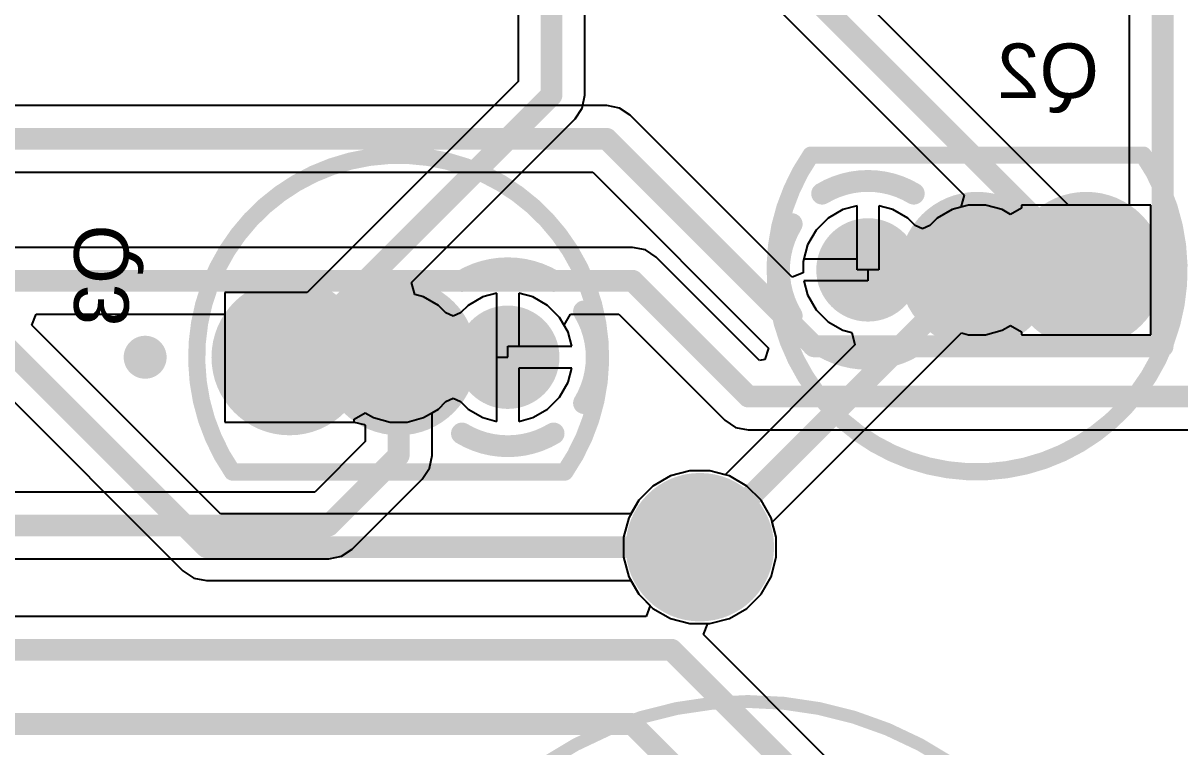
# Model space of a CAD drawing. Header units: inches. Extents: x -8.09 to -2.28, y -0.1 to 6.11.
# Drawn here: x -7.342 to -6.812, y 4.152 to 4.483 of the extents above; entities that cross this region are included whole.
import ezdxf

# ---------------------------------------------------------------- set-up
doc = ezdxf.new("R2010")
doc.units = ezdxf.units.IN
doc.header["$MEASUREMENT"] = 0
for name, color, linetype in [('BottomLayer', 5, 'Continuous'), ('BottomSolder', 6, 'Continuous'), ('InternalPlane1', 76, 'Continuous'), ('InternalPlane2', 16, 'Continuous'), ('Mechanical5', 56, 'Continuous'), ('MultiLayer', 9, 'Continuous'), ('PadHoleLayer', 156, 'Continuous'), ('TopLayer', 1, 'Continuous'), ('TopOverlay', 2, 'Continuous'), ('TopSolder', 216, 'Continuous'), ('ViaHoleLayer', 16, 'Continuous')]:
    doc.layers.add(name, color=color, linetype=linetype)
doc.styles.add('Arial', font='', dxfattribs={"height": 0.2})
doc.styles.get('Arial').set_extended_font_data('Arial')

# ---------------------------------------------------------------- blocks, each defined once
blk = doc.blocks.new('ONSC_TO_92_3_29_11_92')
at = {"layer": 'BottomLayer'}
blk.add_hatch(color=5, dxfattribs=at).paths.add_polyline_path([(-0.03033, -0.01967), (-0.06967, -0.01967), (-0.06967, 0.01967), (-0.03033, 0.01967)])
h = blk.add_hatch(color=5, dxfattribs=at)
edge = h.paths.add_edge_path()
edge.add_arc((0, 0), 0.01967, 0, 360)
h = blk.add_hatch(color=5, dxfattribs=at)
edge = h.paths.add_edge_path()
edge.add_arc((0.05, 0), 0.01967, 0, 360)
at = {"layer": 'BottomSolder'}
blk.add_hatch(color=6, dxfattribs=at).paths.add_polyline_path([(-0.02633, -0.02367), (-0.07367, -0.02367), (-0.07367, 0.02367), (-0.02633, 0.02367)])
h = blk.add_hatch(color=6, dxfattribs=at)
edge = h.paths.add_edge_path()
edge.add_arc((0, 0), 0.02367, 0, 360)
h = blk.add_hatch(color=6, dxfattribs=at)
edge = h.paths.add_edge_path()
edge.add_arc((0.05, 0), 0.02367, 0, 360)
at = {"layer": 'InternalPlane1'}
h = blk.add_hatch(color=76, dxfattribs=at)
edge = h.paths.add_edge_path()
edge.add_arc((-0.05, 0), 0.03575, 0, 360)
h = blk.add_hatch(color=76, dxfattribs=at)
edge = h.paths.add_edge_path()
edge.add_arc((0, 0), 0.03575, 0, 360)
at = {"layer": 'InternalPlane2'}
h = blk.add_hatch(color=16, dxfattribs=at)
edge = h.paths.add_edge_path()
edge.add_arc((-0.05, 0), 0.03575, 0, 360)
h = blk.add_hatch(color=16, dxfattribs=at)
edge = h.paths.add_edge_path()
edge.add_arc((0, 0), 0.03575, 0, 360)
at = {"layer": 'MultiLayer'}
blk.add_hatch(color=9, dxfattribs=at).paths.add_polyline_path([(-0.03033, -0.01967), (-0.06967, -0.01967), (-0.06967, 0.01967), (-0.03033, 0.01967)])
h = blk.add_hatch(color=9, dxfattribs=at)
edge = h.paths.add_edge_path()
edge.add_arc((0, 0), 0.01967, 0, 360)
h = blk.add_hatch(color=9, dxfattribs=at)
edge = h.paths.add_edge_path()
edge.add_arc((0.05, 0), 0.01967, 0, 360)
at = {"layer": 'PadHoleLayer'}
h = blk.add_hatch(color=156, dxfattribs=at)
edge = h.paths.add_edge_path()
edge.add_arc((-0.05, 0), 0.01575, 0, 360)
h = blk.add_hatch(color=156, dxfattribs=at)
edge = h.paths.add_edge_path()
edge.add_arc((0, 0), 0.01575, 0, 360)
h = blk.add_hatch(color=156, dxfattribs=at)
edge = h.paths.add_edge_path()
edge.add_arc((0.05, 0), 0.01575, 0, 360)
at = {"layer": 'TopLayer'}
blk.add_hatch(color=1, dxfattribs=at).paths.add_polyline_path([(-0.03033, -0.01967), (-0.06967, -0.01967), (-0.06967, 0.01967), (-0.03033, 0.01967)])
h = blk.add_hatch(color=1, dxfattribs=at)
edge = h.paths.add_edge_path()
edge.add_arc((0, 0), 0.01967, 0, 360)
h = blk.add_hatch(color=1, dxfattribs=at)
edge = h.paths.add_edge_path()
edge.add_arc((0.05, 0), 0.01967, 0, 360)
at = {"layer": 'TopSolder'}
blk.add_hatch(color=216, dxfattribs=at).paths.add_polyline_path([(-0.02633, -0.02367), (-0.07367, -0.02367), (-0.07367, 0.02367), (-0.02633, 0.02367)])
h = blk.add_hatch(color=216, dxfattribs=at)
edge = h.paths.add_edge_path()
edge.add_arc((0, 0), 0.02367, 0, 360)
h = blk.add_hatch(color=216, dxfattribs=at)
edge = h.paths.add_edge_path()
edge.add_arc((0.05, 0), 0.02367, 0, 360)
at = {"layer": 'InternalPlane1'}
for points in [[(0.02901, 0.03493, 0.01, 0.01, -0.277325), (0.07099, 0.03493, 0.01, 0.01, 0)], [(0.01507, -0.02099, 0.01, 0.01, -0.277325), (0.01507, 0.02099, 0.01, 0.01, 0)], [(0.08493, 0.02099, 0.01, 0.01, -0.277325), (0.08493, -0.02099, 0.01, 0.01, 0)], [(0.07099, -0.03493, 0.01, 0.01, -0.277325), (0.02901, -0.03493, 0.01, 0.01, 0)]]:
    blk.add_lwpolyline(points, format="xyseb", dxfattribs=at)
for points in [[(0.02651, 0.03493, 0.005, 0.005, 1), (0.03151, 0.03493, 0.005, 0.005, 1)], [(0.06849, 0.03493, 0.005, 0.005, 1), (0.07349, 0.03493, 0.005, 0.005, 1)], [(0.01257, 0.02099, 0.005, 0.005, 1), (0.01757, 0.02099, 0.005, 0.005, 1)], [(0.08243, 0.02099, 0.005, 0.005, 1), (0.08743, 0.02099, 0.005, 0.005, 1)], [(0.01257, -0.02099, 0.005, 0.005, 1), (0.01757, -0.02099, 0.005, 0.005, 1)], [(0.08243, -0.02099, 0.005, 0.005, 1), (0.08743, -0.02099, 0.005, 0.005, 1)], [(0.02651, -0.03493, 0.005, 0.005, 1), (0.03151, -0.03493, 0.005, 0.005, 1)], [(0.06849, -0.03493, 0.005, 0.005, 1), (0.07349, -0.03493, 0.005, 0.005, 1)]]:
    blk.add_lwpolyline(points, format="xyseb", close=True, dxfattribs=at)
at = {"layer": 'InternalPlane2'}
for points in [[(0.02901, 0.03493, 0.01, 0.01, -0.277325), (0.07099, 0.03493, 0.01, 0.01, 0)], [(0.01507, -0.02099, 0.01, 0.01, -0.277325), (0.01507, 0.02099, 0.01, 0.01, 0)], [(0.08493, 0.02099, 0.01, 0.01, -0.277325), (0.08493, -0.02099, 0.01, 0.01, 0)], [(0.07099, -0.03493, 0.01, 0.01, -0.277325), (0.02901, -0.03493, 0.01, 0.01, 0)]]:
    blk.add_lwpolyline(points, format="xyseb", dxfattribs=at)
for points in [[(0.02651, 0.03493, 0.005, 0.005, 1), (0.03151, 0.03493, 0.005, 0.005, 1)], [(0.06849, 0.03493, 0.005, 0.005, 1), (0.07349, 0.03493, 0.005, 0.005, 1)], [(0.01257, 0.02099, 0.005, 0.005, 1), (0.01757, 0.02099, 0.005, 0.005, 1)], [(0.08243, 0.02099, 0.005, 0.005, 1), (0.08743, 0.02099, 0.005, 0.005, 1)], [(0.01257, -0.02099, 0.005, 0.005, 1), (0.01757, -0.02099, 0.005, 0.005, 1)], [(0.08243, -0.02099, 0.005, 0.005, 1), (0.08743, -0.02099, 0.005, 0.005, 1)], [(0.02651, -0.03493, 0.005, 0.005, 1), (0.03151, -0.03493, 0.005, 0.005, 1)], [(0.06849, -0.03493, 0.005, 0.005, 1), (0.07349, -0.03493, 0.005, 0.005, 1)]]:
    blk.add_lwpolyline(points, format="xyseb", close=True, dxfattribs=at)
at = {"layer": 'TopOverlay'}
for points in [[(-0.07613, -0.05258, 0.00787, 0.00787, -1.905768), (0.07614, -0.05257, 0.00787, 0.00787, 0)], [(-0.07613, -0.05256, 0.00787, 0.00787, 0), (0.07613, -0.05256, 0.00787, 0.00787, 0)]]:
    blk.add_lwpolyline(points, format="xyseb", dxfattribs=at)
for points in [[(-0.11122, 0, 0.00984, 0.00984, 1), (-0.12106, 0, 0.00984, 0.00984, 1)], [(-0.12352, 0, 0.00492, 0.00492, 1), (-0.1186, 0, 0.00492, 0.00492, 1)], [(-0.11368, 0, 0.00492, 0.00492, 1), (-0.10876, 0, 0.00492, 0.00492, 1)], [(-0.0781, -0.05258, 0.00394, 0.00394, 1), (-0.07416, -0.05258, 0.00394, 0.00394, 1)], [(-0.0781, -0.05256, 0.00394, 0.00394, 1), (-0.07416, -0.05256, 0.00394, 0.00394, 1)], [(0.07416, -0.05256, 0.00394, 0.00394, 1), (0.0781, -0.05256, 0.00394, 0.00394, 1)], [(0.07417, -0.05257, 0.00394, 0.00394, 1), (0.07811, -0.05257, 0.00394, 0.00394, 1)]]:
    blk.add_lwpolyline(points, format="xyseb", close=True, dxfattribs=at)
blk = doc.blocks.new('ONSC_TO_92_3_29_11_93')
at = {"layer": 'BottomLayer'}
blk.add_hatch(color=5, dxfattribs=at).paths.add_polyline_path([(-0.03033, -0.01967), (-0.06967, -0.01967), (-0.06967, 0.01967), (-0.03033, 0.01967)])
h = blk.add_hatch(color=5, dxfattribs=at)
edge = h.paths.add_edge_path()
edge.add_arc((0, 0), 0.01967, 0, 360)
h = blk.add_hatch(color=5, dxfattribs=at)
edge = h.paths.add_edge_path()
edge.add_arc((0.05, 0), 0.01967, 0, 360)
at = {"layer": 'BottomSolder'}
blk.add_hatch(color=6, dxfattribs=at).paths.add_polyline_path([(-0.02633, -0.02367), (-0.07367, -0.02367), (-0.07367, 0.02367), (-0.02633, 0.02367)])
h = blk.add_hatch(color=6, dxfattribs=at)
edge = h.paths.add_edge_path()
edge.add_arc((0, 0), 0.02367, 0, 360)
h = blk.add_hatch(color=6, dxfattribs=at)
edge = h.paths.add_edge_path()
edge.add_arc((0.05, 0), 0.02367, 0, 360)
at = {"layer": 'InternalPlane1'}
h = blk.add_hatch(color=76, dxfattribs=at)
edge = h.paths.add_edge_path()
edge.add_arc((-0.05, 0), 0.03575, 0, 360)
h = blk.add_hatch(color=76, dxfattribs=at)
edge = h.paths.add_edge_path()
edge.add_arc((0, 0), 0.03575, 0, 360)
at = {"layer": 'InternalPlane2'}
h = blk.add_hatch(color=16, dxfattribs=at)
edge = h.paths.add_edge_path()
edge.add_arc((-0.05, 0), 0.03575, 0, 360)
h = blk.add_hatch(color=16, dxfattribs=at)
edge = h.paths.add_edge_path()
edge.add_arc((0, 0), 0.03575, 0, 360)
at = {"layer": 'MultiLayer'}
blk.add_hatch(color=9, dxfattribs=at).paths.add_polyline_path([(-0.03033, -0.01967), (-0.06967, -0.01967), (-0.06967, 0.01967), (-0.03033, 0.01967)])
h = blk.add_hatch(color=9, dxfattribs=at)
edge = h.paths.add_edge_path()
edge.add_arc((0, 0), 0.01967, 0, 360)
h = blk.add_hatch(color=9, dxfattribs=at)
edge = h.paths.add_edge_path()
edge.add_arc((0.05, 0), 0.01967, 0, 360)
at = {"layer": 'PadHoleLayer'}
h = blk.add_hatch(color=156, dxfattribs=at)
edge = h.paths.add_edge_path()
edge.add_arc((-0.05, 0), 0.01575, 0, 360)
h = blk.add_hatch(color=156, dxfattribs=at)
edge = h.paths.add_edge_path()
edge.add_arc((0, 0), 0.01575, 0, 360)
h = blk.add_hatch(color=156, dxfattribs=at)
edge = h.paths.add_edge_path()
edge.add_arc((0.05, 0), 0.01575, 0, 360)
at = {"layer": 'TopLayer'}
blk.add_hatch(color=1, dxfattribs=at).paths.add_polyline_path([(-0.03033, -0.01967), (-0.06967, -0.01967), (-0.06967, 0.01967), (-0.03033, 0.01967)])
h = blk.add_hatch(color=1, dxfattribs=at)
edge = h.paths.add_edge_path()
edge.add_arc((0, 0), 0.01967, 0, 360)
h = blk.add_hatch(color=1, dxfattribs=at)
edge = h.paths.add_edge_path()
edge.add_arc((0.05, 0), 0.01967, 0, 360)
at = {"layer": 'TopSolder'}
blk.add_hatch(color=216, dxfattribs=at).paths.add_polyline_path([(-0.02633, -0.02367), (-0.07367, -0.02367), (-0.07367, 0.02367), (-0.02633, 0.02367)])
h = blk.add_hatch(color=216, dxfattribs=at)
edge = h.paths.add_edge_path()
edge.add_arc((0, 0), 0.02367, 0, 360)
h = blk.add_hatch(color=216, dxfattribs=at)
edge = h.paths.add_edge_path()
edge.add_arc((0.05, 0), 0.02367, 0, 360)
at = {"layer": 'InternalPlane1'}
for points in [[(0.02901, 0.03493, 0.01, 0.01, -0.277325), (0.07099, 0.03493, 0.01, 0.01, 0)], [(0.01507, -0.02099, 0.01, 0.01, -0.277325), (0.01507, 0.02099, 0.01, 0.01, 0)], [(0.08493, 0.02099, 0.01, 0.01, -0.277325), (0.08493, -0.02099, 0.01, 0.01, 0)], [(0.07099, -0.03493, 0.01, 0.01, -0.277325), (0.02901, -0.03493, 0.01, 0.01, 0)]]:
    blk.add_lwpolyline(points, format="xyseb", dxfattribs=at)
for points in [[(0.02651, 0.03493, 0.005, 0.005, 1), (0.03151, 0.03493, 0.005, 0.005, 1)], [(0.06849, 0.03493, 0.005, 0.005, 1), (0.07349, 0.03493, 0.005, 0.005, 1)], [(0.01257, 0.02099, 0.005, 0.005, 1), (0.01757, 0.02099, 0.005, 0.005, 1)], [(0.08243, 0.02099, 0.005, 0.005, 1), (0.08743, 0.02099, 0.005, 0.005, 1)], [(0.01257, -0.02099, 0.005, 0.005, 1), (0.01757, -0.02099, 0.005, 0.005, 1)], [(0.08243, -0.02099, 0.005, 0.005, 1), (0.08743, -0.02099, 0.005, 0.005, 1)], [(0.02651, -0.03493, 0.005, 0.005, 1), (0.03151, -0.03493, 0.005, 0.005, 1)], [(0.06849, -0.03493, 0.005, 0.005, 1), (0.07349, -0.03493, 0.005, 0.005, 1)]]:
    blk.add_lwpolyline(points, format="xyseb", close=True, dxfattribs=at)
at = {"layer": 'InternalPlane2'}
for points in [[(0.02901, 0.03493, 0.01, 0.01, -0.277325), (0.07099, 0.03493, 0.01, 0.01, 0)], [(0.01507, -0.02099, 0.01, 0.01, -0.277325), (0.01507, 0.02099, 0.01, 0.01, 0)], [(0.08493, 0.02099, 0.01, 0.01, -0.277325), (0.08493, -0.02099, 0.01, 0.01, 0)], [(0.07099, -0.03493, 0.01, 0.01, -0.277325), (0.02901, -0.03493, 0.01, 0.01, 0)]]:
    blk.add_lwpolyline(points, format="xyseb", dxfattribs=at)
for points in [[(0.02651, 0.03493, 0.005, 0.005, 1), (0.03151, 0.03493, 0.005, 0.005, 1)], [(0.06849, 0.03493, 0.005, 0.005, 1), (0.07349, 0.03493, 0.005, 0.005, 1)], [(0.01257, 0.02099, 0.005, 0.005, 1), (0.01757, 0.02099, 0.005, 0.005, 1)], [(0.08243, 0.02099, 0.005, 0.005, 1), (0.08743, 0.02099, 0.005, 0.005, 1)], [(0.01257, -0.02099, 0.005, 0.005, 1), (0.01757, -0.02099, 0.005, 0.005, 1)], [(0.08243, -0.02099, 0.005, 0.005, 1), (0.08743, -0.02099, 0.005, 0.005, 1)], [(0.02651, -0.03493, 0.005, 0.005, 1), (0.03151, -0.03493, 0.005, 0.005, 1)], [(0.06849, -0.03493, 0.005, 0.005, 1), (0.07349, -0.03493, 0.005, 0.005, 1)]]:
    blk.add_lwpolyline(points, format="xyseb", close=True, dxfattribs=at)
at = {"layer": 'TopOverlay'}
for points in [[(-0.07613, -0.05258, 0.00787, 0.00787, -1.905768), (0.07614, -0.05257, 0.00787, 0.00787, 0)], [(0.07613, -0.05256, 0.00787, 0.00787, 0), (-0.07613, -0.05256, 0.00787, 0.00787, 0)]]:
    blk.add_lwpolyline(points, format="xyseb", dxfattribs=at)
for points in [[(-0.11122, 0, 0.00984, 0.00984, 1), (-0.12106, 0, 0.00984, 0.00984, 1)], [(-0.12352, 0, 0.00492, 0.00492, 1), (-0.1186, 0, 0.00492, 0.00492, 1)], [(-0.11368, 0, 0.00492, 0.00492, 1), (-0.10876, 0, 0.00492, 0.00492, 1)], [(-0.0781, -0.05258, 0.00394, 0.00394, 1), (-0.07416, -0.05258, 0.00394, 0.00394, 1)], [(-0.0781, -0.05256, 0.00394, 0.00394, 1), (-0.07416, -0.05256, 0.00394, 0.00394, 1)], [(0.07416, -0.05256, 0.00394, 0.00394, 1), (0.0781, -0.05256, 0.00394, 0.00394, 1)], [(0.07417, -0.05257, 0.00394, 0.00394, 1), (0.07811, -0.05257, 0.00394, 0.00394, 1)]]:
    blk.add_lwpolyline(points, format="xyseb", close=True, dxfattribs=at)
blk = doc.blocks.new('FP_OS_CON_TH_E12___0_6_MFG_158')
at = {"layer": 'BottomLayer'}
blk.add_hatch(color=5, dxfattribs=at).paths.add_polyline_path([(-0.09449, 0.02559), (-0.04331, 0.02559), (-0.04331, -0.02559), (-0.09449, -0.02559)])
h = blk.add_hatch(color=5, dxfattribs=at)
edge = h.paths.add_edge_path()
edge.add_arc((0.0689, 0), 0.02559, 0, 360)
at = {"layer": 'BottomSolder'}
blk.add_hatch(color=6, dxfattribs=at).paths.add_polyline_path([(-0.09449, 0.02559), (-0.04331, 0.02559), (-0.04331, -0.02559), (-0.09449, -0.02559)])
h = blk.add_hatch(color=6, dxfattribs=at)
edge = h.paths.add_edge_path()
edge.add_arc((0.0689, 0), 0.02559, 0, 360)
at = {"layer": 'InternalPlane1'}
h = blk.add_hatch(color=76, dxfattribs=at)
edge = h.paths.add_edge_path()
edge.add_arc((-0.0689, 0), 0.03575, 0, 360)
at = {"layer": 'InternalPlane2'}
h = blk.add_hatch(color=16, dxfattribs=at)
edge = h.paths.add_edge_path()
edge.add_arc((-0.0689, 0), 0.03575, 0, 360)
at = {"layer": 'MultiLayer'}
blk.add_hatch(color=9, dxfattribs=at).paths.add_polyline_path([(-0.09449, 0.02559), (-0.04331, 0.02559), (-0.04331, -0.02559), (-0.09449, -0.02559)])
h = blk.add_hatch(color=9, dxfattribs=at)
edge = h.paths.add_edge_path()
edge.add_arc((0.0689, 0), 0.02559, 0, 360)
at = {"layer": 'PadHoleLayer'}
h = blk.add_hatch(color=156, dxfattribs=at)
edge = h.paths.add_edge_path()
edge.add_arc((-0.0689, 0), 0.01575, 0, 360)
h = blk.add_hatch(color=156, dxfattribs=at)
edge = h.paths.add_edge_path()
edge.add_arc((0.0689, 0), 0.01575, 0, 360)
at = {"layer": 'TopLayer'}
blk.add_hatch(color=1, dxfattribs=at).paths.add_polyline_path([(-0.09449, 0.02559), (-0.04331, 0.02559), (-0.04331, -0.02559), (-0.09449, -0.02559)])
h = blk.add_hatch(color=1, dxfattribs=at)
edge = h.paths.add_edge_path()
edge.add_arc((0.0689, 0), 0.02559, 0, 360)
at = {"layer": 'TopSolder'}
blk.add_hatch(color=216, dxfattribs=at).paths.add_polyline_path([(-0.09449, 0.02559), (-0.04331, 0.02559), (-0.04331, -0.02559), (-0.09449, -0.02559)])
h = blk.add_hatch(color=216, dxfattribs=at)
edge = h.paths.add_edge_path()
edge.add_arc((0.0689, 0), 0.02559, 0, 360)
at = {"layer": 'InternalPlane1'}
for points in [[(0.04791, 0.03493, 0.01, 0.01, -0.277325), (0.08988, 0.03493, 0.01, 0.01, 0)], [(0.03397, -0.02099, 0.01, 0.01, -0.277325), (0.03397, 0.02099, 0.01, 0.01, 0)], [(0.10383, 0.02099, 0.01, 0.01, -0.277325), (0.10383, -0.02099, 0.01, 0.01, 0)], [(0.08988, -0.03493, 0.01, 0.01, -0.277325), (0.04791, -0.03493, 0.01, 0.01, 0)]]:
    blk.add_lwpolyline(points, format="xyseb", dxfattribs=at)
for points in [[(0.04541, 0.03493, 0.005, 0.005, 1), (0.05041, 0.03493, 0.005, 0.005, 1)], [(0.08738, 0.03493, 0.005, 0.005, 1), (0.09238, 0.03493, 0.005, 0.005, 1)], [(0.03147, 0.02099, 0.005, 0.005, 1), (0.03647, 0.02099, 0.005, 0.005, 1)], [(0.10133, 0.02099, 0.005, 0.005, 1), (0.10633, 0.02099, 0.005, 0.005, 1)], [(0.03147, -0.02099, 0.005, 0.005, 1), (0.03647, -0.02099, 0.005, 0.005, 1)], [(0.10133, -0.02099, 0.005, 0.005, 1), (0.10633, -0.02099, 0.005, 0.005, 1)], [(0.04541, -0.03493, 0.005, 0.005, 1), (0.05041, -0.03493, 0.005, 0.005, 1)], [(0.08738, -0.03493, 0.005, 0.005, 1), (0.09238, -0.03493, 0.005, 0.005, 1)]]:
    blk.add_lwpolyline(points, format="xyseb", close=True, dxfattribs=at)
at = {"layer": 'InternalPlane2'}
for points in [[(0.04791, 0.03493, 0.01, 0.01, -0.277325), (0.08988, 0.03493, 0.01, 0.01, 0)], [(0.03397, -0.02099, 0.01, 0.01, -0.277325), (0.03397, 0.02099, 0.01, 0.01, 0)], [(0.10383, 0.02099, 0.01, 0.01, -0.277325), (0.10383, -0.02099, 0.01, 0.01, 0)], [(0.08988, -0.03493, 0.01, 0.01, -0.277325), (0.04791, -0.03493, 0.01, 0.01, 0)]]:
    blk.add_lwpolyline(points, format="xyseb", dxfattribs=at)
for points in [[(0.04541, 0.03493, 0.005, 0.005, 1), (0.05041, 0.03493, 0.005, 0.005, 1)], [(0.08738, 0.03493, 0.005, 0.005, 1), (0.09238, 0.03493, 0.005, 0.005, 1)], [(0.03147, 0.02099, 0.005, 0.005, 1), (0.03647, 0.02099, 0.005, 0.005, 1)], [(0.10133, 0.02099, 0.005, 0.005, 1), (0.10633, 0.02099, 0.005, 0.005, 1)], [(0.03147, -0.02099, 0.005, 0.005, 1), (0.03647, -0.02099, 0.005, 0.005, 1)], [(0.10133, -0.02099, 0.005, 0.005, 1), (0.10633, -0.02099, 0.005, 0.005, 1)], [(0.04541, -0.03493, 0.005, 0.005, 1), (0.05041, -0.03493, 0.005, 0.005, 1)], [(0.08738, -0.03493, 0.005, 0.005, 1), (0.09238, -0.03493, 0.005, 0.005, 1)]]:
    blk.add_lwpolyline(points, format="xyseb", close=True, dxfattribs=at)
at = {"layer": 'TopOverlay'}
for points in [[(0.16732, 0, 0.00591, 0.00591, 1), (-0.16732, 0, 0.00591, 0.00591, 1)], [(-0.14272, 0.08465, 0.00394, 0.00394, 1), (-0.13878, 0.08465, 0.00394, 0.00394, 1)], [(-0.1688, 0, 0.00295, 0.00295, 1), (-0.16585, 0, 0.00295, 0.00295, 1)], [(0.16585, 0, 0.00295, 0.00295, 1), (0.1688, 0, 0.00295, 0.00295, 1)], [(-0.14272, -0.08465, 0.00394, 0.00394, 1), (-0.13878, -0.08465, 0.00394, 0.00394, 1)]]:
    blk.add_lwpolyline(points, format="xyseb", close=True, dxfattribs=at)
blk.add_lwpolyline([(-0.14075, -0.08465, 0.00787, 0.00787, 0), (-0.14075, 0.08465, 0.00787, 0.00787, 0)], format="xyseb", dxfattribs=at)
at = {"layer": 'Mechanical5', "style": 'Arial'}
blk.add_text('C9', height=0.03937, rotation=360, dxfattribs=at).set_placement((0, 0.00044))

msp = doc.modelspace()

# ---------------------------------------------------------------- hatches: boundary and pattern name
at = {"layer": 'BottomLayer'}
h = msp.add_hatch(color=5, dxfattribs=at)
edge = h.paths.add_edge_path()
edge.add_arc((-7.032, 4.243), 0.025, 0, 360)
at = {"layer": 'BottomSolder'}
h = msp.add_hatch(color=6, dxfattribs=at)
edge = h.paths.add_edge_path()
edge.add_arc((-7.032, 4.243), 0.029, 0, 360)
at = {"layer": 'InternalPlane1'}
h = msp.add_hatch(color=76, dxfattribs=at)
edge = h.paths.add_edge_path()
edge.add_arc((-7.032, 4.243), 0.034, 0, 360)
at = {"layer": 'InternalPlane2'}
h = msp.add_hatch(color=16, dxfattribs=at)
edge = h.paths.add_edge_path()
edge.add_arc((-7.032, 4.243), 0.034, 0, 360)
at = {"layer": 'TopLayer'}
h = msp.add_hatch(color=1, dxfattribs=at)
edge = h.paths.add_edge_path()
edge.add_arc((-7.032, 4.243), 0.025, 0, 360)
at = {"layer": 'TopSolder'}
h = msp.add_hatch(color=216, dxfattribs=at)
edge = h.paths.add_edge_path()
edge.add_arc((-7.032, 4.243), 0.029, 0, 360)
at = {"layer": 'ViaHoleLayer'}
h = msp.add_hatch(color=16, dxfattribs=at)
edge = h.paths.add_edge_path()
edge.add_arc((-7.032, 4.243), 0.014, 0, 360)

# ---------------------------------------------------------------- linework, layer by layer
at = {"layer": 'BottomLayer'}
for p, q in [((-6.86304, 4.39967), (-6.99919, 4.53581)), ((-6.83529, 4.51867), (-6.83529, 4.39967)), ((-7.01633, 4.50971), (-6.91093, 4.4043)), ((-7.07467, 4.44529), (-7.62823, 4.44529)), ((-7.06882, 4.44413), (-7.07467, 4.44529)), ((-7.06386, 4.44081), (-7.06882, 4.44413)), ((-6.98967, 4.36663), (-7.06386, 4.44081)), ((-7.62823, 4.41471), (-7.081, 4.41471)), ((-7.081, 4.41471), (-7.00049, 4.33419)), ((-6.91093, 4.4043), (-6.91243, 4.39873)), ((-6.96, 4.39938), (-6.96645, 4.39765)), ((-6.96, 4.37), (-6.96, 4.39938)), ((-6.94355, 4.39765), (-6.95, 4.39938)), ((-6.95, 4.39938), (-6.95, 4.37)), ((-6.91243, 4.39873), (-6.91645, 4.39765)), ((-6.83529, 4.39967), (-6.86304, 4.39967)), ((-6.97322, 4.39374), (-6.97874, 4.38822)), ((-6.96645, 4.39765), (-6.97322, 4.39374)), ((-6.93678, 4.39374), (-6.94355, 4.39765)), ((-6.93332, 4.39028), (-6.93678, 4.39374)), ((-6.92322, 4.39374), (-6.92668, 4.39028)), ((-6.91645, 4.39765), (-6.92322, 4.39374)), ((-6.97874, 4.38822), (-6.98265, 4.38145)), ((-6.93, 4.38878), (-6.93332, 4.39028)), ((-6.92668, 4.39028), (-6.93, 4.38878)), ((-7.0628, 4.38029), (-7.641, 4.38029)), ((-7.05695, 4.37913), (-7.0628, 4.38029)), ((-7.05198, 4.37581), (-7.05695, 4.37913)), ((-6.98265, 4.38145), (-6.98467, 4.37391)), ((-7.00474, 4.32858), (-7.05198, 4.37581)), ((-6.98467, 4.37391), (-6.98467, 4.3687)), ((-6.98467, 4.3687), (-6.98967, 4.36663)), ((-6.95, 4.37), (-6.96, 4.37)), ((-7.33808, 4.34471), (-7.33601, 4.34971)), ((-7.33601, 4.34971), (-7.24967, 4.34971)), ((-7.24967, 4.34971), (-7.24967, 4.30033)), ((-7.09423, 4.34471), (-7.09134, 4.34971)), ((-7.09134, 4.34971), (-7.06913, 4.34971)), ((-7.06913, 4.34971), (-7.02061, 4.30119)), ((-7.25167, 4.25829), (-7.33808, 4.34471)), ((-7.09235, 4.34145), (-7.09423, 4.34471)), ((-7.09062, 4.335), (-7.09235, 4.34145)), ((-7.12, 4.33), (-7.12, 4.335)), ((-7.12, 4.335), (-7.09062, 4.335)), ((-7.125, 4.30062), (-7.125, 4.33)), ((-7.125, 4.33), (-7.12, 4.33)), ((-7.00049, 4.33419), (-7.00227, 4.3289)), ((-7.09062, 4.325), (-7.115, 4.325)), ((-7.115, 4.325), (-7.115, 4.30062)), ((-7.09235, 4.31855), (-7.09062, 4.325)), ((-7.00227, 4.3289), (-7.00474, 4.32858)), ((-7.35511, 4.31849), (-7.26881, 4.23219)), ((-7.09626, 4.31178), (-7.09235, 4.31855)), ((-7.15178, 4.30626), (-7.14832, 4.30972)), ((-7.14832, 4.30972), (-7.145, 4.31122)), ((-7.145, 4.31122), (-7.14168, 4.30972)), ((-7.14168, 4.30972), (-7.13822, 4.30626)), ((-7.10178, 4.30626), (-7.09626, 4.31178)), ((-7.19033, 4.3017), (-7.18533, 4.30459)), ((-7.18533, 4.30459), (-7.18145, 4.30235)), ((-7.15855, 4.30235), (-7.15178, 4.30626)), ((-7.13822, 4.30626), (-7.13145, 4.30235)), ((-7.10855, 4.30235), (-7.10178, 4.30626)), ((-7.24967, 4.30033), (-7.19033, 4.30033)), ((-7.19033, 4.30033), (-7.19033, 4.3017)), ((-7.18145, 4.30235), (-7.17391, 4.30033)), ((-7.17391, 4.30033), (-7.16609, 4.30033)), ((-7.16609, 4.30033), (-7.15855, 4.30235)), ((-7.13145, 4.30235), (-7.125, 4.30062)), ((-7.115, 4.30062), (-7.10855, 4.30235)), ((-7.02061, 4.30119), (-7.01565, 4.29787)), ((-7.01565, 4.29787), (-7.0098, 4.29671)), ((-7.0098, 4.29671), (-6.793, 4.29671)), ((-7.03661, 4.278), (-7.04551, 4.27561)), ((-7.02739, 4.278), (-7.03661, 4.278)), ((-7.01849, 4.27561), (-7.02739, 4.278)), ((-7.04551, 4.27561), (-7.05349, 4.27101)), ((-7.01051, 4.27101), (-7.01849, 4.27561)), ((-7.05349, 4.27101), (-7.06001, 4.26449)), ((-7.00399, 4.26449), (-7.01051, 4.27101)), ((-7.06001, 4.26449), (-7.06358, 4.25829)), ((-6.99939, 4.25651), (-7.00399, 4.26449)), ((-7.06358, 4.25829), (-7.25167, 4.25829)), ((-6.997, 4.24761), (-6.99939, 4.25651)), ((-6.997, 4.23839), (-6.997, 4.24761)), ((-6.99939, 4.22949), (-6.997, 4.23839)), ((-7.26881, 4.23219), (-7.26385, 4.22887)), ((-7.00399, 4.22151), (-6.99939, 4.22949)), ((-7.26385, 4.22887), (-7.258, 4.22771)), ((-7.258, 4.22771), (-7.06358, 4.22771)), ((-7.06358, 4.22771), (-7.06001, 4.22151)), ((-7.06001, 4.22151), (-7.05349, 4.21499)), ((-7.01051, 4.21499), (-7.00399, 4.22151)), ((-7.05349, 4.21499), (-7.04551, 4.21039)), ((-7.01849, 4.21039), (-7.01051, 4.21499)), ((-7.04551, 4.21039), (-7.03661, 4.208)), ((-7.03661, 4.208), (-7.02739, 4.208)), ((-7.02739, 4.208), (-7.01849, 4.21039))]:
    msp.add_line(p, q, dxfattribs=at)
for points in [[(-7.01, 4.525, 0.01, 0.01, 0), (-6.855, 4.37, 0.01, 0.01, 0)], [(-6.82, 4.335, 0.01, 0.01, 0), (-6.82, 4.525, 0.01, 0.01, 0)], [(-7.66087, 4.43, 0.01, 0.01, 0), (-7.07467, 4.43, 0.01, 0.01, 0)], [(-7.07467, 4.43, 0.01, 0.01, 0), (-6.97967, 4.335, 0.01, 0.01, 0)], [(-7.641, 4.365, 0.01, 0.01, 0), (-7.0628, 4.365, 0.01, 0.01, 0)], [(-7.0628, 4.365, 0.01, 0.01, 0), (-7.0098, 4.312, 0.01, 0.01, 0)], [(-7.351, 4.336, 0.01, 0.01, 0), (-7.258, 4.243, 0.01, 0.01, 0)], [(-6.97967, 4.335, 0.01, 0.01, 0), (-6.82, 4.335, 0.01, 0.01, 0)], [(-7.0098, 4.312, 0.01, 0.01, 0), (-6.793, 4.312, 0.01, 0.01, 0)], [(-7.258, 4.243, 0.01, 0.01, 0), (-7.032, 4.243, 0.01, 0.01, 0)]]:
    msp.add_lwpolyline(points, format="xyseb", dxfattribs=at)
for points in [[(-7.07717, 4.43, 0.005, 0.005, 1), (-7.07217, 4.43, 0.005, 0.005, 1)], [(-7.07717, 4.43, 0.005, 0.005, 1), (-7.07217, 4.43, 0.005, 0.005, 1)], [(-6.8575, 4.37, 0.005, 0.005, 1), (-6.8525, 4.37, 0.005, 0.005, 1)], [(-7.0653, 4.365, 0.005, 0.005, 1), (-7.0603, 4.365, 0.005, 0.005, 1)], [(-7.0653, 4.365, 0.005, 0.005, 1), (-7.0603, 4.365, 0.005, 0.005, 1)], [(-6.98217, 4.335, 0.005, 0.005, 1), (-6.97717, 4.335, 0.005, 0.005, 1)], [(-6.98217, 4.335, 0.005, 0.005, 1), (-6.97717, 4.335, 0.005, 0.005, 1)], [(-6.8225, 4.335, 0.005, 0.005, 1), (-6.8175, 4.335, 0.005, 0.005, 1)], [(-6.8225, 4.335, 0.005, 0.005, 1), (-6.8175, 4.335, 0.005, 0.005, 1)], [(-7.0123, 4.312, 0.005, 0.005, 1), (-7.0073, 4.312, 0.005, 0.005, 1)], [(-7.0123, 4.312, 0.005, 0.005, 1), (-7.0073, 4.312, 0.005, 0.005, 1)], [(-7.2605, 4.243, 0.005, 0.005, 1), (-7.2555, 4.243, 0.005, 0.005, 1)], [(-7.2605, 4.243, 0.005, 0.005, 1), (-7.2555, 4.243, 0.005, 0.005, 1)], [(-7.0345, 4.243, 0.005, 0.005, 1), (-7.0295, 4.243, 0.005, 0.005, 1)]]:
    msp.add_lwpolyline(points, format="xyseb", close=True, dxfattribs=at)
at = {"layer": 'TopLayer'}
for p, q in [((-7.08471, 4.45), (-7.08471, 4.86838)), ((-7.11529, 4.59068), (-7.11529, 4.45633)), ((-7.11529, 4.45633), (-7.21196, 4.35967)), ((-7.08587, 4.44415), (-7.08471, 4.45)), ((-7.08919, 4.43919), (-7.08587, 4.44415)), ((-7.16407, 4.3643), (-7.08919, 4.43919)), ((-6.96, 4.39938), (-6.96645, 4.39765)), ((-6.96, 4.375), (-6.96, 4.39938)), ((-6.94355, 4.39765), (-6.95, 4.39938)), ((-6.95, 4.39938), (-6.95, 4.37)), ((-6.90891, 4.39967), (-6.91645, 4.39765)), ((-6.90109, 4.39967), (-6.90891, 4.39967)), ((-6.89355, 4.39765), (-6.90109, 4.39967)), ((-6.82533, 4.39967), (-6.88467, 4.39967)), ((-6.88467, 4.39967), (-6.88467, 4.3983)), ((-6.82533, 4.34033), (-6.82533, 4.39967)), ((-6.97322, 4.39374), (-6.97874, 4.38822)), ((-6.96645, 4.39765), (-6.97322, 4.39374)), ((-6.93678, 4.39374), (-6.94355, 4.39765)), ((-6.93332, 4.39028), (-6.93678, 4.39374)), ((-6.92322, 4.39374), (-6.92668, 4.39028)), ((-6.91645, 4.39765), (-6.92322, 4.39374)), ((-6.88967, 4.39541), (-6.89355, 4.39765)), ((-6.88467, 4.3983), (-6.88967, 4.39541)), ((-6.97874, 4.38822), (-6.98265, 4.38145)), ((-6.93, 4.38878), (-6.93332, 4.39028)), ((-6.92668, 4.39028), (-6.93, 4.38878)), ((-6.98265, 4.38145), (-6.98438, 4.375)), ((-6.98438, 4.375), (-6.96, 4.375)), ((-6.95, 4.37), (-6.955, 4.37)), ((-6.955, 4.37), (-6.955, 4.365)), ((-7.16257, 4.35873), (-7.16407, 4.3643)), ((-6.955, 4.365), (-6.98438, 4.365)), ((-6.98438, 4.365), (-6.98265, 4.35855)), ((-7.21196, 4.35967), (-7.24967, 4.35967)), ((-7.24967, 4.35967), (-7.24967, 4.30033)), ((-7.15855, 4.35765), (-7.16257, 4.35873)), ((-7.15178, 4.35374), (-7.15855, 4.35765)), ((-7.13145, 4.35765), (-7.13822, 4.35374)), ((-7.125, 4.35938), (-7.13145, 4.35765)), ((-7.125, 4.33), (-7.125, 4.35938)), ((-7.10855, 4.35765), (-7.115, 4.35938)), ((-7.115, 4.35938), (-7.115, 4.335)), ((-7.10178, 4.35374), (-7.10855, 4.35765)), ((-6.98265, 4.35855), (-6.97874, 4.35178)), ((-7.14832, 4.35028), (-7.15178, 4.35374)), ((-7.13822, 4.35374), (-7.14168, 4.35028)), ((-7.09626, 4.34822), (-7.10178, 4.35374)), ((-6.97874, 4.35178), (-6.97322, 4.34626)), ((-7.145, 4.34878), (-7.14832, 4.35028)), ((-7.14168, 4.35028), (-7.145, 4.34878)), ((-7.09235, 4.34145), (-7.09626, 4.34822)), ((-6.97322, 4.34626), (-6.96645, 4.34235)), ((-7.09062, 4.335), (-7.09235, 4.34145)), ((-6.99885, 4.25452), (-6.91217, 4.3412)), ((-6.96645, 4.34235), (-6.96243, 4.34127)), ((-6.96243, 4.34127), (-6.96093, 4.3357)), ((-6.91217, 4.3412), (-6.90891, 4.34033)), ((-6.90891, 4.34033), (-6.90109, 4.34033)), ((-6.90109, 4.34033), (-6.89355, 4.34235)), ((-6.89355, 4.34235), (-6.88967, 4.34459)), ((-6.88967, 4.34459), (-6.88467, 4.3417)), ((-6.88467, 4.3417), (-6.88467, 4.34033)), ((-6.88467, 4.34033), (-6.82533, 4.34033)), ((-7.115, 4.335), (-7.09062, 4.335)), ((-6.96093, 4.3357), (-7.02048, 4.27615)), ((-7.125, 4.30062), (-7.125, 4.33)), ((-7.09062, 4.325), (-7.115, 4.325)), ((-7.115, 4.325), (-7.115, 4.30062)), ((-7.09235, 4.31855), (-7.09062, 4.325)), ((-7.09626, 4.31178), (-7.09235, 4.31855)), ((-7.15178, 4.30626), (-7.14832, 4.30972)), ((-7.14832, 4.30972), (-7.145, 4.31122)), ((-7.145, 4.31122), (-7.14168, 4.30972)), ((-7.14168, 4.30972), (-7.13822, 4.30626)), ((-7.10178, 4.30626), (-7.09626, 4.31178)), ((-7.15471, 4.30457), (-7.15178, 4.30626)), ((-7.15471, 4.285), (-7.15471, 4.30457)), ((-7.13822, 4.30626), (-7.13145, 4.30235)), ((-7.10855, 4.30235), (-7.10178, 4.30626)), ((-7.24967, 4.30033), (-7.19033, 4.30033)), ((-7.19033, 4.30033), (-7.19033, 4.30033)), ((-7.19033, 4.30033), (-7.18582, 4.29914)), ((-7.18582, 4.29914), (-7.18529, 4.29884)), ((-7.18529, 4.29884), (-7.18529, 4.29133)), ((-7.13145, 4.30235), (-7.125, 4.30062)), ((-7.115, 4.30062), (-7.10855, 4.30235)), ((-7.18529, 4.29133), (-7.20837, 4.26826)), ((-7.15587, 4.27915), (-7.15471, 4.285)), ((-7.15919, 4.27419), (-7.15587, 4.27915)), ((-7.03661, 4.278), (-7.04551, 4.27561)), ((-7.02739, 4.278), (-7.03661, 4.278)), ((-7.02048, 4.27615), (-7.02739, 4.278)), ((-7.19122, 4.24215), (-7.15919, 4.27419)), ((-7.04551, 4.27561), (-7.05349, 4.27101)), ((-7.20837, 4.26826), (-7.36271, 4.26826)), ((-7.05349, 4.27101), (-7.06001, 4.26449)), ((-7.06001, 4.26449), (-7.06461, 4.25651)), ((-7.06461, 4.25651), (-7.067, 4.24761)), ((-6.997, 4.24761), (-6.99885, 4.25452)), ((-7.067, 4.24761), (-7.067, 4.23839)), ((-6.997, 4.23839), (-6.997, 4.24761)), ((-7.19618, 4.23884), (-7.19122, 4.24215)), ((-7.42086, 4.23767), (-7.20203, 4.23767)), ((-7.20203, 4.23767), (-7.19618, 4.23884)), ((-7.067, 4.23839), (-7.06461, 4.22949)), ((-6.99939, 4.22949), (-6.997, 4.23839)), ((-7.06461, 4.22949), (-7.06001, 4.22151)), ((-7.00399, 4.22151), (-6.99939, 4.22949)), ((-7.06001, 4.22151), (-7.05479, 4.21629)), ((-7.01051, 4.21499), (-7.00399, 4.22151)), ((-7.05479, 4.21629), (-7.05663, 4.21129)), ((-7.01849, 4.21039), (-7.01051, 4.21499)), ((-7.05663, 4.21129), (-7.42086, 4.21129)), ((-7.03037, 4.203), (-7.0283, 4.208)), ((-7.0283, 4.208), (-7.02739, 4.208)), ((-7.02739, 4.208), (-7.01849, 4.21039)), ((-6.97119, 4.14381), (-7.03037, 4.203))]:
    msp.add_line(p, q, dxfattribs=at)
for points in [[(-7.1, 4.45, 0.01, 0.01, 0), (-7.1, 5.245, 0.01, 0.01, 0)], [(-7.22, 4.33, 0.01, 0.01, 0), (-7.1, 4.45, 0.01, 0.01, 0)], [(-7.032, 4.243, 0.01, 0.01, 0), (-6.905, 4.37, 0.01, 0.01, 0)], [(-7.17, 4.285, 0.01, 0.01, 0), (-7.17, 4.33, 0.01, 0.01, 0)], [(-7.20203, 4.25297, 0.01, 0.01, 0), (-7.17, 4.285, 0.01, 0.01, 0)], [(-7.535, 4.25297, 0.01, 0.01, 0), (-7.20203, 4.25297, 0.01, 0.01, 0)], [(-7.44776, 4.196, 0.01, 0.01, 0), (-7.045, 4.196, 0.01, 0.01, 0)], [(-7.045, 4.196, 0.01, 0.01, 0), (-6.982, 4.133, 0.01, 0.01, 0)], [(-7.36773, 4.162, 0.01, 0.01, 0), (-7.063, 4.162, 0.01, 0.01, 0)], [(-7.063, 4.162, 0.01, 0.01, 0), (-7.01, 4.109, 0.01, 0.01, 0)]]:
    msp.add_lwpolyline(points, format="xyseb", dxfattribs=at)
for points in [[(-7.1025, 4.45, 0.005, 0.005, 1), (-7.0975, 4.45, 0.005, 0.005, 1)], [(-7.1025, 4.45, 0.005, 0.005, 1), (-7.0975, 4.45, 0.005, 0.005, 1)], [(-6.9075, 4.37, 0.005, 0.005, 1), (-6.9025, 4.37, 0.005, 0.005, 1)], [(-7.2225, 4.33, 0.005, 0.005, 1), (-7.2175, 4.33, 0.005, 0.005, 1)], [(-7.1725, 4.33, 0.005, 0.005, 1), (-7.1675, 4.33, 0.005, 0.005, 1)], [(-7.1725, 4.285, 0.005, 0.005, 1), (-7.1675, 4.285, 0.005, 0.005, 1)], [(-7.1725, 4.285, 0.005, 0.005, 1), (-7.1675, 4.285, 0.005, 0.005, 1)], [(-7.20453, 4.25297, 0.005, 0.005, 1), (-7.19953, 4.25297, 0.005, 0.005, 1)], [(-7.20453, 4.25297, 0.005, 0.005, 1), (-7.19953, 4.25297, 0.005, 0.005, 1)], [(-7.0345, 4.243, 0.005, 0.005, 1), (-7.0295, 4.243, 0.005, 0.005, 1)], [(-7.0475, 4.196, 0.005, 0.005, 1), (-7.0425, 4.196, 0.005, 0.005, 1)], [(-7.0475, 4.196, 0.005, 0.005, 1), (-7.0425, 4.196, 0.005, 0.005, 1)], [(-7.0655, 4.162, 0.005, 0.005, 1), (-7.0605, 4.162, 0.005, 0.005, 1)], [(-7.0655, 4.162, 0.005, 0.005, 1), (-7.0605, 4.162, 0.005, 0.005, 1)]]:
    msp.add_lwpolyline(points, format="xyseb", close=True, dxfattribs=at)

# ---------------------------------------------------------------- block references
for name, p in [('ONSC_TO_92_3_29_11_92', (-7.17, 4.33)), ('FP_OS_CON_TH_E12___0_6_MFG_158', (-7.01, 4.005))]:
    msp.add_blockref(name, p)
at = {"rotation": 180}
msp.add_blockref('ONSC_TO_92_3_29_11_93', (-6.905, 4.37), dxfattribs=at)

# ---------------------------------------------------------------- texts
at = {"layer": 'TopOverlay', "style": 'Arial', "text_generation_flag": 2}
msp.add_text('Q2', height=0.025, dxfattribs=at).set_placement((-6.84923, 4.44869))
msp.add_text('Q3', height=0.025, rotation=90, dxfattribs=at).set_placement((-7.29369, 4.39077))

doc.saveas('drawing.dxf')
